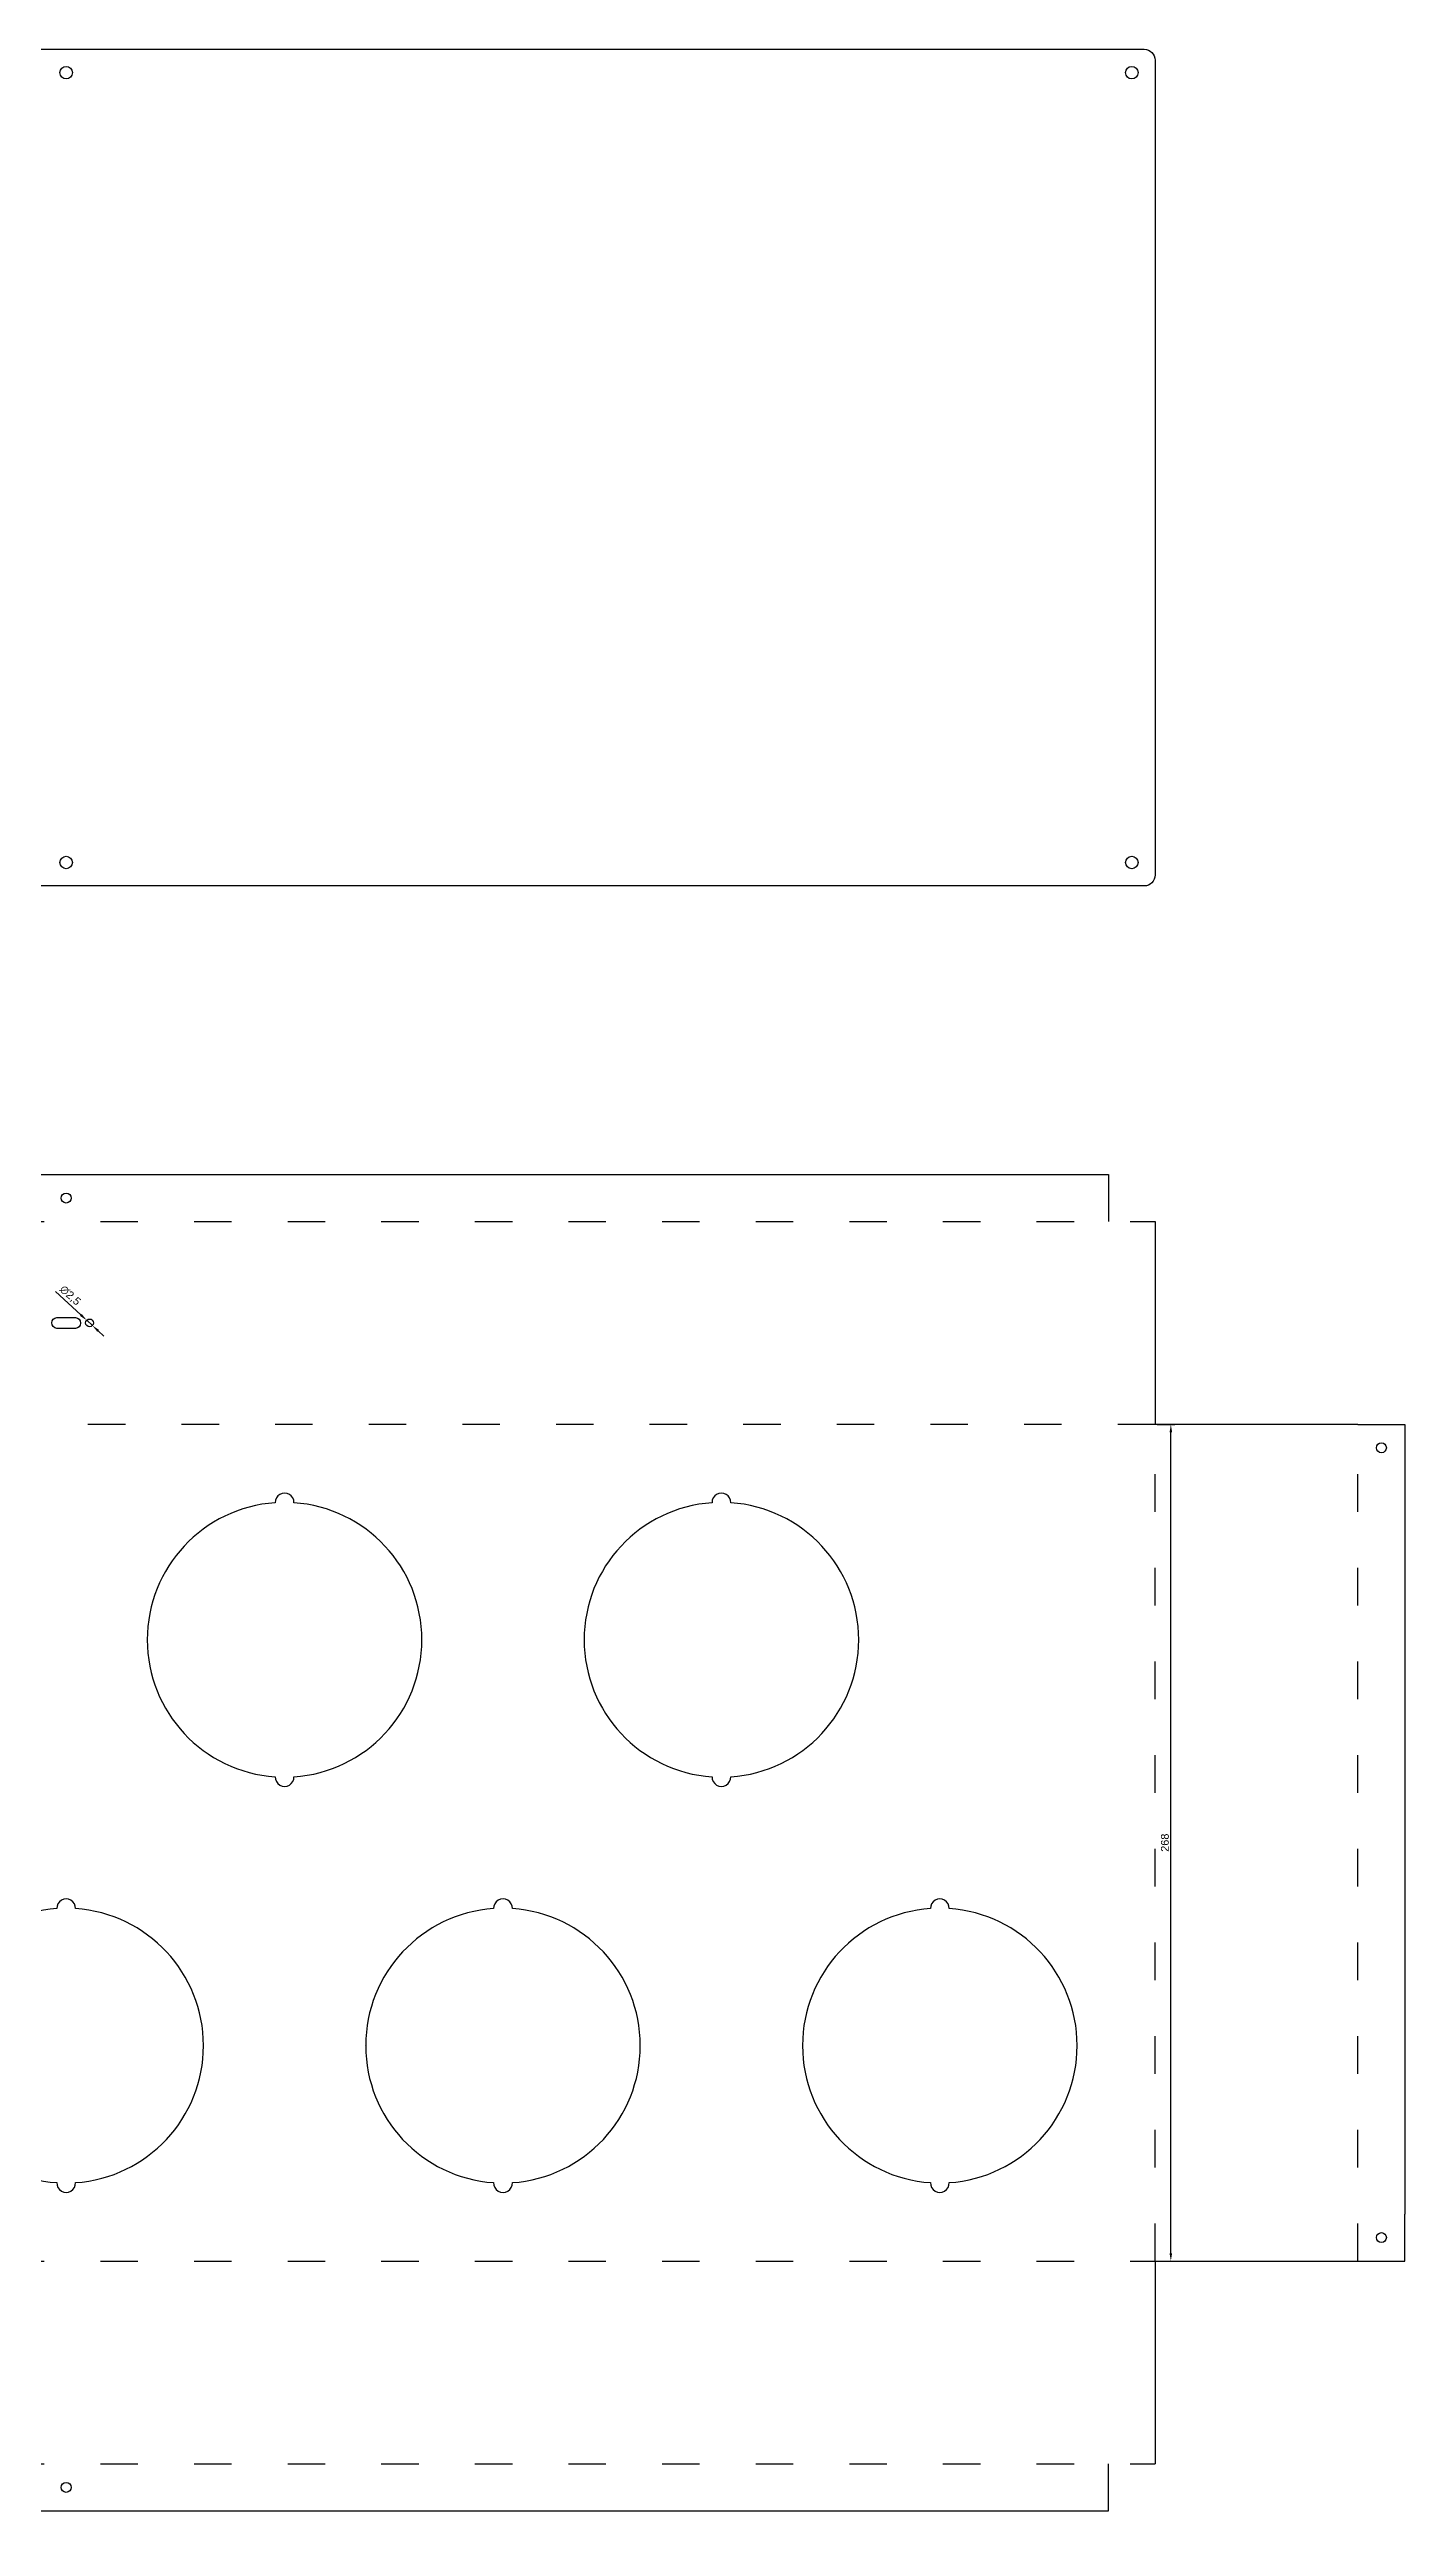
# Model space of a CAD drawing. Header units: millimetres. Extents: x 273 to 1131, y 281 to 1070.
# Drawn here: x 696 to 1131, y 281 to 1070 of the extents above; entities that cross this region are included whole.
import ezdxf

# ---------------------------------------------------------------- set-up
doc = ezdxf.new("R2010")
doc.units = ezdxf.units.MM
doc.linetypes.add('ACAD_ISO03W100', pattern=[30, 12, -18])
doc.layers.add('Corte A (3mm Acr. Negro)', color=210, linetype='Continuous')
doc.styles.get("Standard").update_dxf_attribs({"font": 'arial.ttf'})
doc.dimstyles.new('ISO-25', dxfattribs={"dimtxt": 2.5, "dimasz": 2.5, "dimexe": 1.25, "dimexo": 0.625, "dimtad": 1, "dimtxsty": 'Standard', "dimcen": 2.5, "dimadec": 0, "dimazin": 0, "dimtfac": 1, "dimtmove": 0, "dimatfit": 3, "dimfxl": 0, "dimarcsym": 0})

# ---------------------------------------------------------------- blocks, each defined once
blk = doc.blocks.new('*D3')
at = {"color": 0, "lineweight": -2, "transparency": 16777216}
for p, q in [((1051.43, 629.26), (1057.08, 629.26)), ((1055.83, 363.76), (1055.83, 626.76)), ((1051.43, 361.26), (1057.08, 361.26))]:
    blk.add_line(p, q, dxfattribs=at)
at = {"color": 0, "transparency": 16777216}
for points in [[(1055.42, 626.76), (1056.25, 626.76), (1055.83, 629.26)], [(1055.42, 363.76), (1056.25, 363.76), (1055.83, 361.26)]]:
    blk.add_solid(points, dxfattribs=at)
at = {"layer": 'Defpoints', "color": 0, "transparency": 16777216}
for p in [(1050.8, 629.26), (1055.83, 629.26), (1050.8, 361.26)]:
    blk.add_point(p, dxfattribs=at)
at = {"color": 0, "transparency": 16777216, "insert": (1053.93, 495.26), "char_height": 2.5, "attachment_point": 5, "rotation": 90}
blk.add_mtext('268', dxfattribs=at)
blk = doc.blocks.new('*D10')
at = {"color": 0, "lineweight": -2, "transparency": 16777216}
for p, q in [((698.41, 671.77), (706.54, 664.3)), ((710.22, 660.92), (708.38, 662.61)), ((712.07, 659.23), (713.91, 657.53))]:
    blk.add_line(p, q, dxfattribs=at)
at = {"color": 0, "transparency": 16777216}
for points in [[(706.82, 664.61), (706.26, 663.99), (708.38, 662.61)], [(712.35, 659.53), (711.78, 658.92), (710.22, 660.92)]]:
    blk.add_solid(points, dxfattribs=at)
at = {"layer": 'Defpoints', "color": 0, "transparency": 16777216}
for p in [(708.38, 662.61), (710.22, 660.92)]:
    blk.add_point(p, dxfattribs=at)
at = {"color": 0, "transparency": 16777216, "insert": (703.02, 670.47), "char_height": 2.5, "attachment_point": 5, "rotation": 317.43794}
blk.add_mtext('∅2,5', dxfattribs=at)

msp = doc.modelspace()

# ---------------------------------------------------------------- linework, layer by layer
at = {"color": 1}
for p, q in [((1115.804, 629.262), (1050.804, 629.262)), ((1050.804, 361.262), (1115.804, 361.262))]:
    msp.add_line(p, q, dxfattribs=at)
at = {"linetype": 'ACAD_ISO03W100'}
msp.add_line((1115.804, 361.262), (1115.804, 629.262), dxfattribs=at)
for p, q in [((1115.804, 629.262), (1130.804, 629.262)), ((1130.804, 614.262), (1130.804, 376.262)), ((797.654, 430.262), (797.649, 430.262)), ((937.654, 430.262), (937.66, 430.262)), ((1115.804, 361.262), (1130.804, 361.262))]:
    msp.add_line(p, q)
at = {"color": 30, "true_color": 0xf8991e}
for p, q in [((1130.804, 629.262), (1130.804, 614.262)), ((1130.804, 361.262), (1130.804, 376.262))]:
    msp.add_line(p, q, dxfattribs=at)
for points in [[(356.304, 1069.749), (1047.304, 1069.749, -0.4142136), (1050.804, 1066.249), (1050.804, 805.249, -0.4142136), (1047.304, 801.749), (356.304, 801.749, -0.4142136), (352.804, 805.249), (352.804, 1066.249, -0.4142136)], [(768.805, 516.364, 1.0346923), (774.802, 516.364, 0.9340289), (774.802, 604.16, 1.0346923), (768.805, 604.16, 0.9340289)], [(908.805, 516.364, 1.0346923), (914.802, 516.364, 0.9340289), (914.802, 604.16, 1.0346923), (908.805, 604.16, 0.9340289)], [(698.805, 386.364, 1.0346923), (704.802, 386.364, 0.9340289), (704.802, 474.16, 1.0346923), (698.805, 474.16, 0.9340289)], [(838.805, 386.364, 1.0346923), (844.802, 386.364, 0.9340289), (844.802, 474.16, 1.0346923), (838.805, 474.16, 0.9340289)], [(978.805, 386.364, 1.0346923), (984.802, 386.364, 0.9340289), (984.802, 474.16, 1.0346923), (978.805, 474.16, 0.9340289)]]:
    msp.add_lwpolyline(points, format="xyb", close=True)
for points in [[(367.804, 694.262), (367.804, 709.262), (1035.804, 709.262), (1035.804, 694.262)], [(367.804, 296.262), (367.804, 281.262), (1035.804, 281.262), (1035.804, 296.262)]]:
    msp.add_lwpolyline(points)
at = {"linetype": 'ACAD_ISO03W100'}
for points in [[(352.804, 694.262), (1050.804, 694.262)], [(352.804, 296.262), (1050.804, 296.262)]]:
    msp.add_lwpolyline(points, dxfattribs=at)
at = {"color": 1}
for points in [[(1050.804, 694.262), (1050.804, 629.262)], [(1050.804, 361.262), (1050.804, 296.262)]]:
    msp.add_lwpolyline(points, dxfattribs=at)
at = {"linetype": 'ACAD_ISO03W100'}
msp.add_lwpolyline([(352.804, 629.262), (352.804, 361.262), (1050.804, 361.262), (1050.804, 629.262)], close=True, dxfattribs=at)
for centre, radius in [((701.804, 1062.249), 2), ((1043.304, 1062.249), 2), ((701.804, 809.249), 2), ((1043.304, 809.249), 2), ((709.304, 661.762), 1.25)]:
    msp.add_circle(centre, radius)
at = {"color": 3}
for centre in [(701.804, 701.762), (1123.304, 621.762), (1123.304, 368.762), (701.804, 288.762)]:
    msp.add_circle(centre, 1.6, dxfattribs=at)
at = {"layer": 'Corte A (3mm Acr. Negro)', "color": 0}
msp.add_lwpolyline([(704.851, 663.512, -0.9174739), (704.771, 660.012), (698.771, 660.012, -0.9013549), (698.771, 663.512)], format="xyb", close=True, dxfattribs=at)

# ---------------------------------------------------------------- dimensions: what is measured, and where the dimension line sits
dim = msp.add_diameter_dim_2p(p1=(710.224, 660.916), p2=(708.383, 662.607), dimstyle='ISO-25')
dim.commit()
dim.dimension.update_dxf_attribs({"geometry": '*D10', "text_midpoint": (703.022, 670.475)})
dim = msp.add_linear_dim(base=(1055.832, 629.262), p1=(1050.804, 361.262), p2=(1050.804, 629.262), angle=90, dimstyle='ISO-25')
dim.commit()
dim.dimension.update_dxf_attribs({"geometry": '*D3', "text_midpoint": (1053.931, 495.262)})

doc.saveas('drawing.dxf')
